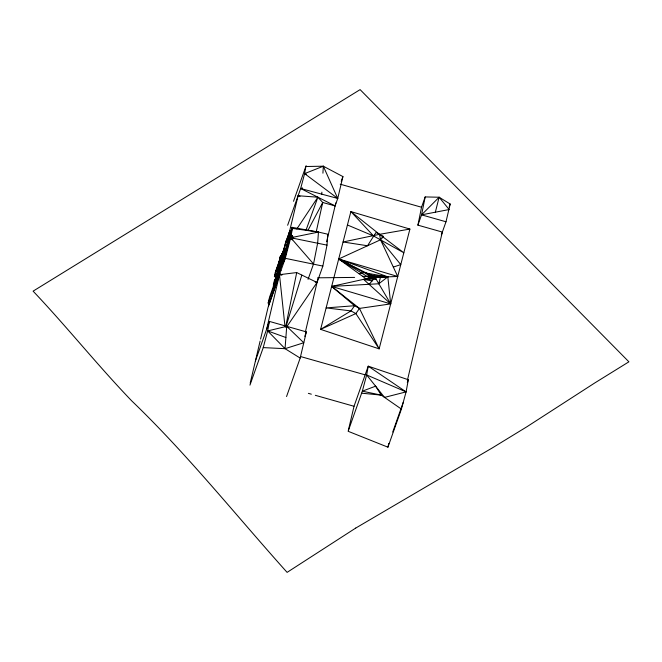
<?xml version="1.0" encoding="UTF-8"?>
<svg xmlns="http://www.w3.org/2000/svg" width="662" height="662" viewBox="0 0 662 662"><rect width="100%" height="100%" fill="white"/><g stroke="black" fill="none" stroke-linecap="round" stroke-linejoin="round"><path stroke-width="0.99" d="M321.765 194.156L321.873 192.162M322.924 173.196L323.313 166.203L305.844 166.51L304.619 173.626L300.656 188.513L287.639 225.262M286.191 254.274L285.628 254.117L292.033 227.339L318.463 232.064L317.677 242.987L313.531 263.956L308.07 279.364M286.977 326.432L317.048 282.475L322.849 266.099L327.003 245.13L327.789 234.216L318.463 232.064L291.859 228.324L291.263 229.995L291.834 230.153M286.547 396.555L300.176 358.076L285.049 348.684L286.729 326.333L267.671 330.934L263.236 347.608L249.955 385.127M373.567 277.552L373.442 277.006A0.894 0.687 19.5 0 1 374.692 276.699A0.894 0.687 19.5 0 1 374.949 277.825A0.894 0.687 19.5 0 1 373.567 277.552L338.696 258.991L380.534 239.785L383 236.226L376.033 232.436L367.518 245.759L343.065 241.986L379.516 234.331L409.91 229.069L379.136 348.866L320.615 329.37L350.877 211.583L409.91 229.069M369.164 284.296L375.164 277.353L397.73 276.476L380.534 239.785L379.516 234.331L350.877 211.583L373.567 235.986L403.82 252.768L379.516 234.331M286.729 326.333L303.792 342.75L285.049 348.684L267.671 330.934L269.417 321.418L306.349 331.894L300.176 358.076M285.107 258.817L284.536 258.66L290.163 237.584L292.033 227.339M292.604 227.505L290.726 237.741L285.264 258.362L268.358 306.109M407.387 380.402L442.348 232.072L417.904 225.146L421.537 207.239L425.186 196.928L439.121 197.235L450.185 204.012L445.998 221.77L441.339 234.936M406.079 391.887L366.657 374.949L384.539 397.399L406.079 391.887L368.229 366.177L366.657 374.949L362.337 391.184L348.138 431.285L387.924 447.181L401.412 409.083L406.079 391.887L408.33 379.748L368.229 366.177L354.029 406.278L348.369 430.283M289.973 238.328L290.337 236.367M285.653 326.954L296.708 272.57L317.048 282.475L315.186 282.045M417.904 225.146L421.553 214.844L425.186 196.928M316.097 232.403L322.717 202.498L317.876 197.21L298.099 195.737L288.193 237.054L289.013 233.57M270.013 300.44L269.318 303.395L268.168 303.072L269.558 297.164L274.945 281.954M279.736 265.512L275.715 276.865L274.399 276.493L275.591 271.453L280.415 257.832M250.186 383.166L260.116 341.071M260.58 339.085L268.044 307.425L279.174 275.996M273.29 285.173L274.705 279.19M283.286 253.819L281.971 253.447L281.118 255.855L280.589 255.697L279.041 261.755L279.571 261.904L280.266 257.079M280.589 255.697L279.414 260.704L279.943 260.853L284.255 248.689M275.044 281.995L273.886 286.911L273.414 286.778L274.804 280.87L275.135 279.943L275.607 280.084L280.092 267.431M275.715 276.865L276.567 273.249L275.169 277.196M273.414 286.778L275.135 279.943M279.943 260.853L281.118 255.855M273.737 285.852L274.217 285.992L275.607 280.084M276.029 278.892L281.971 253.447M276.41 277.825L280.978 258.445M276.517 277.519L275.127 283.427L276.277 283.75M285.901 248.134L284.801 252.81L283.22 252.321L285.537 242.524L289.435 231.907L289.104 233.33M283.22 252.321L286.514 239.768M274.217 285.992L279.016 271.983L275.45 282.045M281.739 260.406L282.128 258.768M279.902 273.505L278.843 273.207L281.135 263.079L279.488 269.988L275.913 280.076M282.318 260.025L279.935 270.121L280.994 270.427M289.534 232.105L290.99 232.519L286.944 245.122L285.339 244.667L288.624 235.233M266.579 329.428L279.488 274.68L296.708 272.57M283.079 260.257L284.668 253.521L280.903 264.163M286.332 246.314L286.778 244.419M278.843 273.207L283.063 261.283L287.912 241.001M287.109 244.659L285.959 249.524L277.395 273.629M287.929 241.167L288.078 240.529M284.536 258.66L286.058 252.214L284.701 258.205L322.849 266.099M305.381 331.976L318.223 277.502M326.664 241.696L335.8 202.936M302.584 187.967L300.656 188.513L337.744 198.435L342.916 176.58L323.313 166.203L304.619 173.626L337.744 198.435L335.104 205.899L322.717 202.498L307.913 230.442M387.924 447.181L388.801 443.449M435.356 212.188L439.121 197.235L449.167 209.54L421.553 214.844L439.121 197.235M366.028 278.826L338.696 258.991L387.833 276.857L390.688 303.899L359.458 308.409L355.875 313.573L320.615 329.37L350.976 310.908L354.559 305.736L326.134 307.896L350.976 310.908L355.875 313.573L379.136 348.866L359.458 308.409L354.559 305.736L331.645 286.414L378.813 283.758L380.493 277.146L379.822 277.196M289.791 238.974L291.603 238.75L292.521 235.78L291.189 236.053L290.726 237.741L313.531 263.956M292.521 235.78L291.503 237.89L291.868 237.319L290.163 237.584M285.843 327.011L301.822 275.119M293.523 201.289L306.15 165.641M289.435 231.907L289.865 230.682L291.33 231.096M275.26 272.876L280.423 258.279M281.664 254.771L280.779 257.27L280.249 257.121M285.769 242.838L288.475 235.192M281.391 255.921L284.834 246.214M274.399 276.493L279.571 261.904M280.398 260.894L283.816 251.246M287.763 241.638L289.203 237.575M287.374 243.293L289.443 237.443M284.188 252.942L285.91 248.085M281.888 260.257L282.914 257.361M283.601 255.433L285.305 250.6M281.333 264.196L283.965 256.748M280.829 266.339L283.46 258.892M280.382 268.234L282.972 260.919M268.168 303.072L273.886 286.911M277.064 280.407L278.685 275.822M276.6 282.368L278.868 275.963M255.449 360.856L269.417 321.418M341.236 181.338L342.916 176.58M304.777 336.337L306.349 331.894M382.396 237.939L383 236.226M449.159 206.925L450.185 204.012M407.312 382.603L408.33 379.748M392.74 432.021L403.216 402.422M306.183 229.722L317.876 197.21L296.866 228.92M291.603 238.75L291.868 237.319M378.813 283.758L387.833 276.857L366.549 273.158L365.101 272.372L358.978 273.704M393.319 267.059L400.775 264.618L380.534 239.785M359.458 308.409L331.645 286.414L373.426 277.188M318.463 232.064L290.726 237.741L327.003 245.13M397.73 276.476L338.696 258.991L375.147 277.535L380.493 277.146M331.645 286.414L390.688 303.899L363.562 279.364L376.008 278.992L374.113 277.932L369.727 278.007L338.696 258.991M387.833 276.857L373.426 275.706L379.161 277.246L383.05 276.476L385.632 276.948L379.74 277.13M317.942 277.808L354.625 277.411M368.891 277.254L373.98 277.196M282.533 274.738L278.338 274.358M381.478 276.782L385.632 276.948M263.236 347.608L285.049 348.684M362.503 276.261L373.442 277.006M361.626 393.187L381.254 395.123L401.412 409.083M290.312 236.764L293.382 237.195L292.48 239.76L290.353 239.131M371.572 277.601L370.844 275.342L377.82 277.337L366.549 273.158L369.727 278.007L376.008 278.992M363.562 279.364L372.16 280.92M291.189 236.053L291.967 236.202M281.499 275.086L279.488 274.68L284.917 325.894M298.099 195.737L300.068 196.275M340.218 184.193L421.537 207.239M421.553 214.844L445.998 221.77M291.603 228.572L292.165 228.729M290.891 231.634L291.462 231.799M288.715 235.589L290.171 236.003M288.044 237.013L289.65 237.468M287.291 246.719L286.646 246.545A10.964 0.588 -74.2 0 1 287.523 245.71A10.964 0.588 -74.2 0 1 285.157 255.251M284.205 249.541L285.794 249.988M284.85 252.536L283.7 252.214L279.943 262.831L281.093 263.153M280.233 256.707L280.762 256.864M283.063 261.283L284.122 261.581L285.603 255.317L284.544 255.019L283.998 256.55L282.525 262.814L283.584 263.112M280.638 265.57L276.815 276.095L277.966 276.418M278.685 273.356L279.836 273.687M274.804 280.87L275.276 281.011M300.639 356.57L365.159 374.849M308.368 393.344L311.347 394.188M315.319 395.313L354.029 406.278M304.619 173.626L306.539 174.28M267.671 330.934L285.893 337.512M347.434 224.981L373.567 235.986M290.875 236.922L292.058 237.468M300.656 188.513L335.104 205.899M291.09 237.162L291.967 238.171M375.147 277.535L390.688 303.899M323.313 166.203L337.744 198.435M369.727 278.007L369.785 279.174M355.693 528.094L287.101 572.373C235.606 514.92 187.454 454.446 131.721 400.874C97.628 365.399 66.945 326.854 33.1 291.148L360.103 89.627L628.9 361.816L594.749 382.967L526.894 426.767L492.503 447.802L355.693 528.094M375.594 386.169L362.337 391.184L381.254 395.123L375.594 386.169"/></g></svg>
